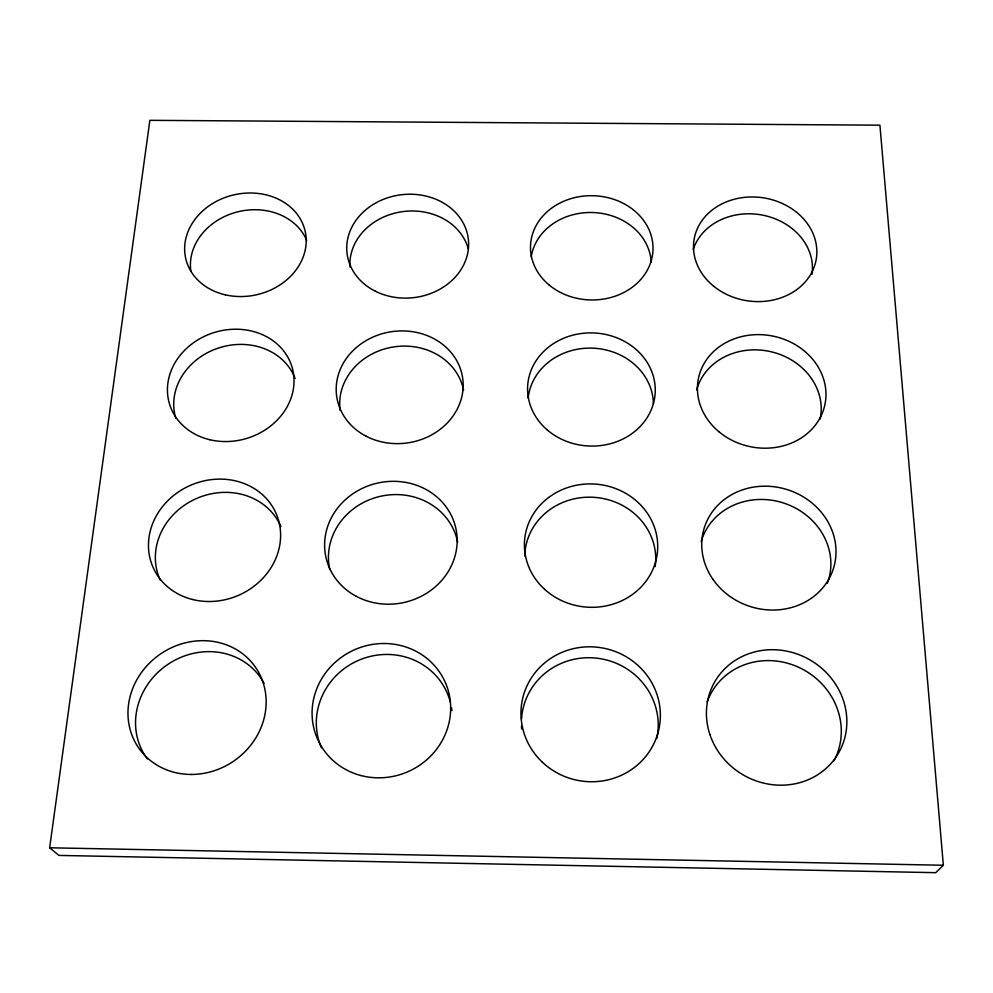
<?xml version="1.0" encoding="UTF-8"?>
<svg xmlns="http://www.w3.org/2000/svg" width="993" height="993" viewBox="0 0 993 993"><rect width="100%" height="100%" fill="white"/><g stroke="black" fill="none" stroke-linecap="round" stroke-linejoin="round"><path stroke-width="1.49" d="M49.65 847.786L149.869 120.327L879.922 125.18L943.35 865.251L935.741 872.673L58.935 855.42L49.65 847.786L943.35 865.251M147.411 759.024A69.709 63.862 -35 0 1 168.984 663.647A69.709 63.862 -35 0 1 264.076 683.358M160.208 580.024A65.997 59.195 -23.8 0 1 196.353 498.573A65.997 59.195 -23.8 0 1 280.932 526.724M175.798 418.276A62.919 54.702 -17.1 0 1 218.286 348.084A62.919 54.702 -17.1 0 1 295.12 378.544M190.917 271.461A60.263 50.655 -13.2 0 1 236.471 212.154A60.263 50.655 -13.2 0 1 306.725 240.467M451.517 707.674A68.616 65.501 -25.9 0 1 451.927 710.529M321.384 747.791A68.616 65.501 -25.9 0 1 363.066 658.558A68.616 65.501 -25.9 0 1 450.301 702.001M329.651 568.977A65.389 60.288 -13.4 0 1 381.498 496.078A65.389 60.288 -13.4 0 1 457.649 542.203M340.115 410.332A62.584 55.471 -8.8 0 1 392.967 347.041A62.584 55.471 -8.8 0 1 463.57 390.026M349.97 266.993A60.089 51.226 -6.7 0 1 401.433 211.794A60.089 51.226 -6.7 0 1 468.286 248.846M521.66 729.048A68.542 66.283 13.5 0 1 521.462 726.144M521.524 718.944A68.542 66.283 13.5 0 1 598.94 658.458A68.542 66.283 13.5 0 1 656.82 738.593M524.763 556.068A65.526 60.784 5 0 1 595.08 497.406A65.526 60.784 5 0 1 655.181 566.618M528.152 398.019A62.782 55.856 2.6 0 1 593.218 348.183A62.782 55.856 2.6 0 1 653.394 403.828M531.23 256.753A60.3 51.549 1.5 0 1 593.74 212.564A60.3 51.549 1.5 0 1 651.222 262.313M707.14 701.914A70.118 65.414 30.7 0 1 799.067 667.482A70.118 65.414 30.7 0 1 833.946 760.812M701.195 541.508A66.506 60.436 18.1 0 1 783.911 503.116A66.506 60.436 18.1 0 1 827.43 583.214M696.614 389.901A63.49 55.72 11.8 0 1 771.151 351.758A63.49 55.72 11.8 0 1 820.181 418.897M693.238 249.454A60.858 51.499 8.4 0 1 763.493 215.307A60.858 51.499 8.4 0 1 812.001 274.291M191.14 774.453A70.987 64.88 -34.4 0 0 259.645 674.235A70.987 64.88 -34.4 0 0 140.398 674.011A70.987 64.88 -34.4 0 0 191.14 774.453M192.344 599.449A67.164 60.027 -23.4 0 0 279.542 524.403A67.164 60.027 -23.4 0 0 171.727 497.083A67.164 60.027 -23.4 0 0 192.344 599.449M209.672 439.688A63.986 55.397 -16.9 0 0 292.96 370.699A63.986 55.397 -16.9 0 0 189.551 345.787A63.986 55.397 -16.9 0 0 209.672 439.688M225.386 294.847A61.256 51.226 -13 0 0 305.136 231.133A61.256 51.226 -13 0 0 205.75 208.319A61.256 51.226 -13 0 0 225.386 294.847M375.478 291.284A61.07 51.822 -6.6 0 0 468.597 245.904A61.07 51.822 -6.6 0 0 378.954 201.306A61.07 51.822 -6.6 0 0 375.478 291.284M366.069 436.175A63.651 56.179 -8.7 0 0 463.135 387.084A63.651 56.179 -8.7 0 0 369.843 338.551A63.651 56.179 -8.7 0 0 366.069 436.175M355.705 596.011A66.543 61.144 -13.1 0 0 457.128 542.662A66.543 61.144 -13.1 0 0 359.826 489.599A66.543 61.144 -13.1 0 0 355.705 596.011M360.931 775.533A69.882 66.556 -25 0 0 448.948 693.313A69.882 66.556 -25 0 0 334.269 663.15A69.882 66.556 -25 0 0 360.931 775.533M548.968 284.854A61.281 52.145 1.5 0 0 651.135 261.109A61.281 52.145 1.5 0 0 575.146 197.52A61.281 52.145 1.5 0 0 548.968 284.854M546.87 429.597A63.85 56.576 2.5 0 0 653.295 404.002A63.85 56.576 2.5 0 0 574.091 334.852A63.85 56.576 2.5 0 0 546.87 429.597M544.574 589.271A66.692 61.665 4.8 0 0 655.678 561.541A66.692 61.665 4.8 0 0 572.924 486.024A66.692 61.665 4.8 0 0 544.574 589.271M542.091 761.941A69.82 67.35 12.6 0 0 658.247 731.804A69.82 67.35 12.6 0 0 571.658 649.087A69.82 67.35 12.6 0 0 542.091 761.941M713.955 286.431A61.864 52.095 8.3 0 0 815.526 262.599A61.864 52.095 8.3 0 0 736.049 198.799A61.864 52.095 8.3 0 0 713.955 286.431M718.845 431.67A64.582 56.44 11.6 0 0 824.6 405.976A64.582 56.44 11.6 0 0 741.622 336.59A64.582 56.44 11.6 0 0 718.845 431.67M712.713 579.018A67.698 61.318 17.7 0 0 828.807 579.155A67.698 61.318 17.7 0 0 765.094 486.185A67.698 61.318 17.7 0 0 712.713 579.018M709.921 734.584A71.422 66.494 29.9 0 0 828.981 765.64A71.422 66.494 29.9 0 0 790.999 652.116A71.422 66.494 29.9 0 0 709.921 734.584"/></g></svg>
